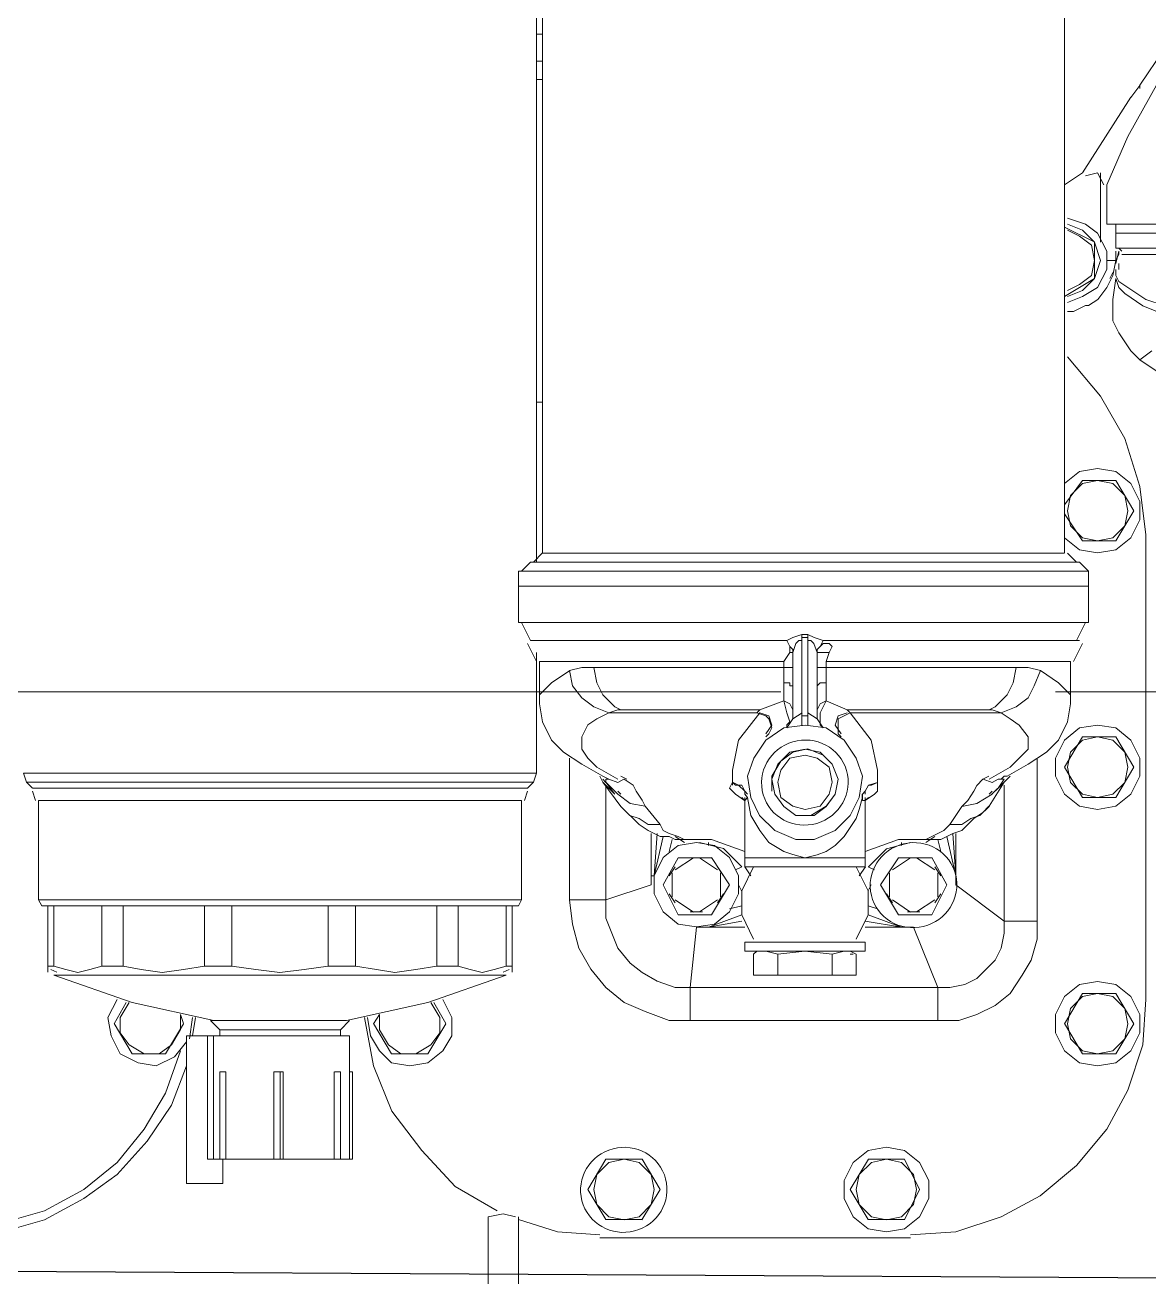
# Model space of a CAD drawing. Header units: inches. Extents: x 11 to 128, y 20 to 108.
# Drawn here: x 30.9983 to 31.2644, y 82.4087 to 82.7051 of the extents above; entities that cross this region are included whole.
import ezdxf

# ---------------------------------------------------------------- set-up
doc = ezdxf.new("R2010")
doc.units = ezdxf.units.IN
doc.header["$MEASUREMENT"] = 0
doc.layers.add('1', color=255, linetype='Continuous')
doc.layers.add('Dim', color=6, linetype='Continuous', lineweight=13)

# ---------------------------------------------------------------- blocks, each defined once
blk = doc.blocks.new('5')
at = {"layer": '1', "lineweight": 9}
for p, q in [((226.14041, -21.99936), (226.14041, -21.86601)), ((226.14168, -21.99744), (226.14168, -21.88249)), ((226.25155, -21.88249), (226.25155, -21.99744)), ((226.14041, -21.88822), (226.14168, -21.88822)), ((226.26743, -21.899), (226.2725, -21.89139)), ((226.14168, -21.89394), (226.14041, -21.89394)), ((226.14168, -21.89775), (226.14041, -21.89775)), ((226.27124, -21.89837), (226.2649, -21.9098)), ((226.26743, -21.89901), (226.26551, -21.90154)), ((226.26743, -21.89964), (226.26743, -21.89901)), ((226.2655, -21.90153), (226.25535, -21.91743)), ((226.2649, -21.9098), (226.26044, -21.91998)), ((226.25535, -21.91743), (226.25155, -21.91998)), ((226.25853, -21.91743), (226.25599, -21.91806)), ((226.2598, -21.91998), (226.25853, -21.91743)), ((226.25916, -21.93203), (226.25916, -21.91743)), ((226.26044, -21.91998), (226.26044, -21.92822)), ((226.256, -21.92823), (226.25217, -21.92696)), ((226.25155, -21.92885), (226.25791, -21.93204)), ((226.25534, -21.92948), (226.25217, -21.92822)), ((226.25472, -21.93077), (226.25217, -21.92948)), ((226.2579, -21.93203), (226.25534, -21.92948)), ((226.25853, -21.93013), (226.256, -21.92823)), ((226.30045, -21.92822), (226.26045, -21.92822)), ((226.26235, -21.92822), (226.26235, -21.93014)), ((226.26235, -21.92822), (226.26235, -21.93012)), ((226.25726, -21.93266), (226.25472, -21.93077)), ((226.2579, -21.93203), (226.2579, -21.93964)), ((226.25916, -21.93585), (226.2579, -21.93203)), ((226.26045, -21.93392), (226.25853, -21.93013)), ((226.26235, -21.93013), (226.29854, -21.93013)), ((226.26235, -21.93014), (226.26235, -21.9333)), ((226.2579, -21.93585), (226.25726, -21.93266)), ((226.26045, -21.93774), (226.26045, -21.93392)), ((226.26235, -21.9333), (226.29854, -21.9333)), ((226.26235, -21.93393), (226.26235, -21.93585)), ((226.26298, -21.93393), (226.26235, -21.93648)), ((226.26235, -21.93585), (226.26297, -21.93458)), ((226.26297, -21.93458), (226.26297, -21.93393)), ((226.26298, -21.9333), (226.2636, -21.93393)), ((226.2636, -21.93458), (226.29726, -21.93458)), ((226.25726, -21.93903), (226.2579, -21.93585)), ((226.2579, -21.93964), (226.25916, -21.93585)), ((226.26044, -21.93585), (226.26236, -21.93585)), ((226.26171, -21.93902), (226.26236, -21.93586)), ((226.26235, -21.93648), (226.26235, -21.93585)), ((226.26298, -21.93648), (226.26298, -21.93774)), ((226.2579, -21.93965), (226.25155, -21.94347)), ((226.25472, -21.94091), (226.25726, -21.93903)), ((226.25534, -21.94219), (226.2579, -21.93964)), ((226.25853, -21.94157), (226.26045, -21.93774)), ((226.26044, -21.94157), (226.26171, -21.93902)), ((226.26107, -21.93965), (226.26172, -21.93839)), ((226.2617, -21.94411), (226.26235, -21.93966)), ((226.26171, -21.93902), (226.26171, -21.93902)), ((226.26235, -21.93901), (226.26235, -21.93775)), ((226.26297, -21.94028), (226.26235, -21.93901)), ((226.26235, -21.93966), (226.26297, -21.94156)), ((226.25217, -21.94219), (226.25472, -21.94091)), ((226.25217, -21.94346), (226.25534, -21.94219)), ((226.25534, -21.94345), (226.25853, -21.94157)), ((226.25854, -21.9441), (226.26044, -21.94157)), ((226.26044, -21.94156), (226.26044, -21.94156)), ((226.26489, -21.94156), (226.26297, -21.94028)), ((226.26297, -21.94156), (226.26425, -21.94282)), ((226.26425, -21.94282), (226.26806, -21.94539)), ((226.26869, -21.94409), (226.26489, -21.94156)), ((226.25217, -21.94473), (226.25534, -21.94345)), ((226.25344, -21.94664), (226.256, -21.94538)), ((226.25663, -21.94538), (226.256, -21.94538)), ((226.256, -21.94538), (226.25663, -21.94538)), ((226.25663, -21.94538), (226.25854, -21.9441)), ((226.25853, -21.9441), (226.25853, -21.9441)), ((226.2617, -21.94664), (226.2617, -21.94411)), ((226.26806, -21.94539), (226.2725, -21.94727)), ((226.2725, -21.94538), (226.26869, -21.94409)), ((226.25217, -21.94664), (226.25344, -21.94664)), ((226.25345, -21.94664), (226.25345, -21.94664)), ((226.2617, -21.94855), (226.2617, -21.94664)), ((226.26297, -21.95111), (226.2617, -21.94855)), ((226.26425, -21.95298), (226.26297, -21.95111)), ((226.2655, -21.9549), (226.26425, -21.95298)), ((226.26743, -21.9568), (226.2655, -21.9549)), ((226.26996, -21.9549), (226.26743, -21.9568)), ((226.25916, -21.96442), (226.25217, -21.95618)), ((226.26743, -21.9568), (226.27313, -21.96061)), ((226.14041, -21.96569), (226.14168, -21.96569)), ((226.26424, -21.97332), (226.25916, -21.96442)), ((226.26743, -21.98348), (226.26424, -21.97332)), ((226.25853, -21.97967), (226.25472, -21.98028)), ((226.26235, -21.98028), (226.25853, -21.97967)), ((226.25472, -21.98028), (226.25155, -21.98285)), ((226.25155, -21.98729), (226.25535, -21.98221)), ((226.25535, -21.9822), (226.26235, -21.9822)), ((226.25853, -21.9822), (226.25535, -21.98284)), ((226.2617, -21.98284), (226.25853, -21.9822)), ((226.2655, -21.98285), (226.26235, -21.98028)), ((226.26235, -21.9822), (226.26616, -21.98855)), ((226.25535, -21.98284), (226.2528, -21.98536)), ((226.26425, -21.98536), (226.2617, -21.98284)), ((226.26743, -21.98664), (226.2655, -21.98285)), ((226.26868, -21.99362), (226.26743, -21.98348)), ((226.2528, -21.98536), (226.25218, -21.98855)), ((226.26489, -21.98855), (226.26425, -21.98536)), ((226.26743, -21.99044), (226.26743, -21.98664)), ((226.25535, -21.9949), (226.25155, -21.98919)), ((226.25218, -21.98855), (226.2528, -21.99173)), ((226.26615, -21.98854), (226.26234, -21.99491)), ((226.26425, -21.99173), (226.26489, -21.98855)), ((226.2528, -21.99173), (226.25535, -21.99428)), ((226.2617, -21.99428), (226.26425, -21.99173)), ((226.2655, -21.99428), (226.26743, -21.99044)), ((226.25155, -21.99428), (226.25472, -21.9968)), ((226.25535, -21.99428), (226.25853, -21.99491)), ((226.26235, -21.9949), (226.25535, -21.9949)), ((226.25853, -21.99491), (226.2617, -21.99428)), ((226.26235, -21.9968), (226.2655, -21.99428)), ((226.26868, -22.09142), (226.26868, -21.99361)), ((226.13977, -21.99936), (226.14169, -21.99744)), ((226.25155, -21.99745), (226.14168, -21.99745)), ((226.25217, -21.99745), (226.25409, -21.99936)), ((226.25472, -21.9968), (226.25853, -21.99744)), ((226.25853, -21.99744), (226.26235, -21.9968)), ((226.13723, -22.00124), (226.13913, -21.99936)), ((226.13913, -21.99936), (226.25472, -21.99936)), ((226.25663, -22.00124), (226.25471, -21.99937)), ((226.13659, -22.00124), (226.25662, -22.00124)), ((226.13659, -22.01206), (226.13659, -22.00125)), ((226.25663, -22.00125), (226.25663, -22.01206)), ((226.25663, -22.00441), (226.1366, -22.00441)), ((226.25663, -22.01206), (226.1366, -22.01206)), ((226.13723, -22.01206), (226.13913, -22.01586)), ((226.25409, -22.01586), (226.256, -22.01207)), ((226.14041, -22.02031), (226.13849, -22.01649)), ((226.13913, -22.01586), (226.19312, -22.01586)), ((226.19311, -22.01586), (226.19376, -22.01715)), ((226.19312, -22.01586), (226.19437, -22.01523)), ((226.19437, -22.01523), (226.19629, -22.01459)), ((226.19502, -22.01649), (226.19437, -22.01841)), ((226.19566, -22.01586), (226.19502, -22.01649)), ((226.19629, -22.01586), (226.19566, -22.01586)), ((226.19756, -22.01459), (226.19629, -22.01459)), ((226.19629, -22.01459), (226.19629, -22.01586)), ((226.19629, -22.01523), (226.19756, -22.01523)), ((226.19629, -22.0311), (226.19629, -22.01586)), ((226.19819, -22.01585), (226.19755, -22.01585)), ((226.19756, -22.01586), (226.19756, -22.01459)), ((226.19756, -22.0146), (226.19883, -22.01523)), ((226.19756, -22.01586), (226.19756, -22.0311)), ((226.19882, -22.01649), (226.19819, -22.01585)), ((226.19947, -22.0184), (226.19882, -22.01649)), ((226.19883, -22.01523), (226.20073, -22.01586)), ((226.20072, -22.01585), (226.20011, -22.01714)), ((226.20012, -22.01715), (226.20073, -22.01649)), ((226.20073, -22.01586), (226.25472, -22.01586)), ((226.20073, -22.01649), (226.20202, -22.01649)), ((226.20202, -22.01649), (226.20263, -22.01715)), ((226.25535, -22.01649), (226.25345, -22.0203)), ((226.14041, -22.04381), (226.14041, -22.0184)), ((226.19248, -22.0203), (226.19375, -22.0184)), ((226.19375, -22.01714), (226.19438, -22.01777)), ((226.19375, -22.0184), (226.19438, -22.0184)), ((226.19376, -22.01715), (226.19376, -22.01776)), ((226.19376, -22.01776), (226.19376, -22.01841)), ((226.19438, -22.01777), (226.19438, -22.0184)), ((226.19438, -22.0184), (226.19438, -22.02157)), ((226.20011, -22.01714), (226.19947, -22.01777)), ((226.19947, -22.01777), (226.19947, -22.0184)), ((226.20201, -22.0184), (226.19947, -22.0184)), ((226.19947, -22.02157), (226.19947, -22.01841)), ((226.20202, -22.01841), (226.20137, -22.02031)), ((226.20263, -22.01715), (226.20202, -22.01841)), ((226.14104, -22.0203), (226.14104, -22.02856)), ((226.14104, -22.02031), (226.19248, -22.02031)), ((226.14993, -22.02157), (226.14739, -22.0222)), ((226.15246, -22.02157), (226.14993, -22.02157)), ((226.15311, -22.02474), (226.15246, -22.02157)), ((226.15246, -22.02157), (226.19438, -22.02157)), ((226.19248, -22.02031), (226.19248, -22.02157)), ((226.19248, -22.02157), (226.19248, -22.02474)), ((226.19438, -22.02157), (226.19438, -22.02539)), ((226.24138, -22.02157), (226.19946, -22.02157)), ((226.19947, -22.02157), (226.19947, -22.02538)), ((226.20137, -22.02031), (226.25282, -22.02031)), ((226.20137, -22.02157), (226.20137, -22.02031)), ((226.20137, -22.02474), (226.20137, -22.02158)), ((226.24074, -22.02474), (226.24138, -22.02157)), ((226.24138, -22.02157), (226.24391, -22.02157)), ((226.24391, -22.02157), (226.24647, -22.02221)), ((226.25281, -22.02856), (226.25281, -22.0203)), ((226.14358, -22.02475), (226.1474, -22.0222)), ((226.14739, -22.0222), (226.14802, -22.02538)), ((226.24647, -22.0222), (226.2452, -22.02538)), ((226.24647, -22.02221), (226.25027, -22.02474)), ((226.14104, -22.02728), (226.14168, -22.02664)), ((226.14168, -22.02664), (226.14358, -22.02475)), ((226.14802, -22.02538), (226.14993, -22.02791)), ((226.15438, -22.02729), (226.15311, -22.02474)), ((226.19375, -22.02474), (226.19248, -22.02474)), ((226.19248, -22.02474), (226.19248, -22.02856)), ((226.19375, -22.02538), (226.19375, -22.02474)), ((226.19439, -22.02538), (226.19375, -22.02538)), ((226.19438, -22.03236), (226.19438, -22.02538)), ((226.19946, -22.02538), (226.20012, -22.02474)), ((226.19947, -22.02538), (226.19947, -22.03236)), ((226.20012, -22.02474), (226.20137, -22.02474)), ((226.20137, -22.02475), (226.20137, -22.02857)), ((226.23947, -22.02729), (226.24074, -22.02474)), ((226.2452, -22.02538), (226.24391, -22.02791)), ((226.25027, -22.02474), (226.25216, -22.02665)), ((226.25216, -22.02665), (226.25281, -22.02729)), ((226.14104, -22.02856), (226.14104, -22.02728)), ((226.14104, -22.02856), (226.14104, -22.02919)), ((226.14104, -22.02856), (226.14104, -22.02856)), ((226.14104, -22.02919), (226.14168, -22.03299)), ((226.14993, -22.02791), (226.15246, -22.02981)), ((226.15246, -22.02981), (226.15565, -22.0311)), ((226.15565, -22.02857), (226.15438, -22.02729)), ((226.15692, -22.02982), (226.15565, -22.02857)), ((226.15819, -22.03047), (226.15692, -22.02982)), ((226.19248, -22.02856), (226.18739, -22.03046)), ((226.19375, -22.02919), (226.19248, -22.02856)), ((226.19248, -22.02856), (226.19312, -22.03111)), ((226.19439, -22.03046), (226.19375, -22.02919)), ((226.20012, -22.02919), (226.19946, -22.03046)), ((226.20012, -22.03111), (226.20137, -22.02856)), ((226.20137, -22.02856), (226.20012, -22.02919)), ((226.20137, -22.02857), (226.20581, -22.03047)), ((226.23567, -22.03047), (226.23694, -22.02982)), ((226.23694, -22.02982), (226.23821, -22.02857)), ((226.23821, -22.02857), (226.23947, -22.02729)), ((226.24138, -22.02981), (226.23821, -22.0311)), ((226.24391, -22.02791), (226.24138, -22.02981)), ((226.25217, -22.033), (226.25282, -22.02918)), ((226.25281, -22.02729), (226.25281, -22.02857)), ((226.25281, -22.02856), (226.25281, -22.02856)), ((226.25282, -22.02918), (226.25282, -22.02857)), ((226.15119, -22.03364), (226.15311, -22.03235)), ((226.15311, -22.03235), (226.15565, -22.03111)), ((226.15755, -22.03047), (226.15565, -22.0311)), ((226.15565, -22.0311), (226.18677, -22.0311)), ((226.15946, -22.03047), (226.15755, -22.03047)), ((226.15945, -22.03047), (226.15819, -22.03047)), ((226.15946, -22.03047), (226.18739, -22.03047)), ((226.18739, -22.0311), (226.18295, -22.03682)), ((226.18678, -22.0311), (226.18868, -22.03172)), ((226.18739, -22.03047), (226.18679, -22.0311)), ((226.18931, -22.03172), (226.18739, -22.0311)), ((226.18868, -22.03172), (226.18931, -22.03237)), ((226.18993, -22.03366), (226.18931, -22.03172)), ((226.18931, -22.03237), (226.18993, -22.03427)), ((226.19311, -22.03428), (226.19439, -22.03236)), ((226.19312, -22.03111), (226.19375, -22.03299)), ((226.1963, -22.0311), (226.19438, -22.03236)), ((226.19629, -22.03365), (226.19629, -22.0311)), ((226.19756, -22.03172), (226.19629, -22.03172)), ((226.19756, -22.03365), (226.19756, -22.0311)), ((226.19756, -22.0311), (226.19948, -22.03237)), ((226.19947, -22.03236), (226.20072, -22.03428)), ((226.20012, -22.03299), (226.20012, -22.03111)), ((226.20391, -22.03172), (226.20329, -22.03366)), ((226.20581, -22.0311), (226.20391, -22.03172)), ((226.20519, -22.03172), (226.20391, -22.03237)), ((226.20391, -22.03237), (226.20391, -22.03427)), ((226.20646, -22.0311), (226.20519, -22.03172)), ((226.20581, -22.03047), (226.20646, -22.0311)), ((226.20581, -22.03047), (226.23376, -22.03047)), ((226.21089, -22.03681), (226.20645, -22.0311)), ((226.20646, -22.0311), (226.23822, -22.0311)), ((226.23376, -22.03047), (226.23567, -22.03047)), ((226.23376, -22.03047), (226.23631, -22.03047)), ((226.23631, -22.03047), (226.23822, -22.0311)), ((226.23822, -22.0311), (226.24013, -22.03237)), ((226.24013, -22.03237), (226.24201, -22.03366)), ((226.14168, -22.03299), (226.14358, -22.03683)), ((226.14992, -22.03617), (226.15119, -22.03364)), ((226.19247, -22.03428), (226.18867, -22.03681)), ((226.18868, -22.03553), (226.18993, -22.03366)), ((226.18993, -22.03427), (226.18931, -22.03553)), ((226.19693, -22.03365), (226.19247, -22.03428)), ((226.19375, -22.03299), (226.19312, -22.03364)), ((226.19312, -22.03364), (226.19312, -22.03428)), ((226.20137, -22.03428), (226.19693, -22.03365)), ((226.20012, -22.03364), (226.20012, -22.03299)), ((226.20073, -22.03428), (226.20012, -22.03364)), ((226.20518, -22.03681), (226.20137, -22.03428)), ((226.20329, -22.03366), (226.20456, -22.03553)), ((226.20391, -22.03427), (226.20391, -22.03553)), ((226.24201, -22.03366), (226.24391, -22.03616)), ((226.25026, -22.03681), (226.25217, -22.033)), ((226.25472, -22.03428), (226.25155, -22.03681)), ((226.25853, -22.03365), (226.25472, -22.03428)), ((226.26235, -22.03428), (226.25853, -22.03365)), ((226.2655, -22.03681), (226.26235, -22.03428)), ((226.14358, -22.03683), (226.14611, -22.03936)), ((226.14992, -22.03747), (226.14992, -22.03617)), ((226.14992, -22.03872), (226.14992, -22.03747)), ((226.18295, -22.03682), (226.18168, -22.04316)), ((226.18867, -22.03681), (226.18613, -22.04065)), ((226.18931, -22.03553), (226.18868, -22.03616)), ((226.20391, -22.03553), (226.20456, -22.03616)), ((226.20771, -22.04065), (226.20518, -22.03681)), ((226.21216, -22.04318), (226.21089, -22.03681)), ((226.24391, -22.03616), (226.24391, -22.03747)), ((226.24391, -22.03747), (226.24391, -22.03871)), ((226.24773, -22.03934), (226.25026, -22.03681)), ((226.25155, -22.03681), (226.24963, -22.04065)), ((226.25155, -22.04252), (226.25535, -22.03617)), ((226.25535, -22.03682), (226.2528, -22.03935)), ((226.25535, -22.03617), (226.26235, -22.03617)), ((226.25853, -22.03617), (226.25535, -22.03682)), ((226.2617, -22.03682), (226.25853, -22.03617)), ((226.26425, -22.03935), (226.2617, -22.03682)), ((226.26235, -22.03617), (226.26616, -22.04251)), ((226.26743, -22.04065), (226.2655, -22.03681)), ((226.14611, -22.03936), (226.14992, -22.04189)), ((226.15119, -22.04064), (226.14992, -22.03872)), ((226.19376, -22.03934), (226.19122, -22.04189)), ((226.19438, -22.03936), (226.19185, -22.04125)), ((226.19693, -22.03871), (226.19376, -22.03934)), ((226.19376, -22.04064), (226.19693, -22.03999)), ((226.19693, -22.03999), (226.19376, -22.04064)), ((226.19756, -22.0387), (226.19438, -22.03936)), ((226.20012, -22.03934), (226.19693, -22.03871)), ((226.19693, -22.03999), (226.19947, -22.04064)), ((226.19947, -22.04064), (226.19693, -22.03999)), ((226.20073, -22.03999), (226.19756, -22.0387)), ((226.20264, -22.04189), (226.20012, -22.03934)), ((226.20263, -22.04189), (226.20073, -22.03999)), ((226.24391, -22.03871), (226.24201, -22.04063)), ((226.24392, -22.04189), (226.24773, -22.03934)), ((226.2528, -22.03935), (226.25218, -22.04251)), ((226.26489, -22.04251), (226.26425, -22.03935)), ((226.14739, -22.04064), (226.14739, -22.07046)), ((226.14992, -22.04189), (226.15438, -22.04441)), ((226.15311, -22.04251), (226.15119, -22.04064)), ((226.15755, -22.04506), (226.15311, -22.04251)), ((226.18613, -22.04065), (226.18486, -22.04442)), ((226.19185, -22.04125), (226.18994, -22.04441)), ((226.19122, -22.04189), (226.18995, -22.04506)), ((226.19184, -22.04317), (226.19376, -22.04064)), ((226.19376, -22.04064), (226.19184, -22.04317)), ((226.19947, -22.04064), (226.20201, -22.04252)), ((226.20201, -22.04252), (226.19947, -22.04064)), ((226.20201, -22.04252), (226.20264, -22.0457)), ((226.20264, -22.0457), (226.20201, -22.04252)), ((226.20392, -22.04507), (226.20263, -22.04189)), ((226.20391, -22.04506), (226.20264, -22.04189)), ((226.209, -22.04442), (226.20771, -22.04065)), ((226.24013, -22.04253), (226.23568, -22.04506)), ((226.23948, -22.04442), (226.24392, -22.04189)), ((226.24201, -22.04063), (226.24013, -22.04253)), ((226.24582, -22.04065), (226.24582, -22.07492)), ((226.24963, -22.04065), (226.24963, -22.04442)), ((226.25535, -22.04888), (226.25155, -22.04252)), ((226.25218, -22.04251), (226.2528, -22.04572)), ((226.26615, -22.04252), (226.26234, -22.04889)), ((226.26425, -22.04572), (226.26489, -22.04251)), ((226.26743, -22.04442), (226.26743, -22.04065)), ((226.03308, -22.0457), (226.03243, -22.04381)), ((226.03243, -22.04381), (226.14041, -22.04381)), ((226.14042, -22.04381), (226.13977, -22.04571)), ((226.15374, -22.04442), (226.15437, -22.04571)), ((226.15437, -22.04442), (226.15437, -22.04442)), ((226.15437, -22.04442), (226.15564, -22.04506)), ((226.15437, -22.04442), (226.15437, -22.04442)), ((226.15501, -22.04572), (226.15437, -22.04506)), ((226.15565, -22.04506), (226.15501, -22.04506)), ((226.15501, -22.04506), (226.15565, -22.04506)), ((226.15501, -22.04506), (226.15501, -22.04572)), ((226.15565, -22.04506), (226.15755, -22.04572)), ((226.15755, -22.04572), (226.15882, -22.04506)), ((226.15819, -22.04442), (226.15946, -22.04506)), ((226.16073, -22.04634), (226.15883, -22.04505)), ((226.18169, -22.04317), (226.18169, -22.04633)), ((226.18486, -22.04442), (226.1855, -22.04889)), ((226.18994, -22.04441), (226.18994, -22.0476)), ((226.18995, -22.04506), (226.19057, -22.04822)), ((226.19122, -22.0457), (226.19184, -22.04317)), ((226.19184, -22.04317), (226.19122, -22.0457)), ((226.20328, -22.04823), (226.20392, -22.04507)), ((226.20329, -22.04822), (226.20391, -22.04506)), ((226.20835, -22.04889), (226.209, -22.04442)), ((226.21216, -22.04634), (226.21216, -22.04318)), ((226.23312, -22.04635), (226.23439, -22.04506)), ((226.23439, -22.04506), (226.23566, -22.04443)), ((226.2344, -22.04506), (226.2363, -22.04572)), ((226.2363, -22.04572), (226.23757, -22.04506)), ((226.23757, -22.04506), (226.23821, -22.04506)), ((226.23884, -22.04506), (226.23757, -22.04698)), ((226.23821, -22.04506), (226.23884, -22.04443)), ((226.23884, -22.04443), (226.23822, -22.04506)), ((226.23822, -22.04506), (226.23884, -22.04506)), ((226.23884, -22.04443), (226.23949, -22.04443)), ((226.23884, -22.04571), (226.24013, -22.04443)), ((226.23948, -22.04506), (226.23884, -22.04571)), ((226.23948, -22.04442), (226.23948, -22.04442)), ((226.24963, -22.04442), (226.25155, -22.04821)), ((226.2655, -22.04821), (226.26743, -22.04442)), ((226.13977, -22.04571), (226.03306, -22.04571)), ((226.03435, -22.04698), (226.03308, -22.04571)), ((226.03497, -22.04951), (226.03435, -22.04759)), ((226.1385, -22.04698), (226.03436, -22.04698)), ((226.1385, -22.04759), (226.13786, -22.04951)), ((226.13977, -22.04571), (226.1385, -22.04698)), ((226.15437, -22.04571), (226.15819, -22.05077)), ((226.15566, -22.04698), (226.15437, -22.04571)), ((226.15501, -22.04571), (226.15693, -22.04822)), ((226.15755, -22.04822), (226.15501, -22.04571)), ((226.15501, -22.04634), (226.15501, -22.07048)), ((226.15693, -22.04822), (226.15566, -22.04698)), ((226.15754, -22.04821), (226.1601, -22.05017)), ((226.15755, -22.04759), (226.15819, -22.04823)), ((226.16136, -22.0476), (226.16073, -22.04634)), ((226.16263, -22.0495), (226.16136, -22.0476)), ((226.18169, -22.04571), (226.18104, -22.04698)), ((226.18105, -22.04698), (226.18169, -22.04759)), ((226.18294, -22.04634), (226.18169, -22.04571)), ((226.18169, -22.04571), (226.18233, -22.04634)), ((226.18169, -22.04759), (226.18232, -22.04822)), ((226.18232, -22.04822), (226.18422, -22.04951)), ((226.18233, -22.04634), (226.1836, -22.04634)), ((226.18423, -22.04759), (226.18294, -22.04634)), ((226.1836, -22.04634), (226.18423, -22.04759)), ((226.18423, -22.04822), (226.18423, -22.04759)), ((226.18423, -22.04759), (226.18486, -22.04822)), ((226.18485, -22.04888), (226.18423, -22.04822)), ((226.19057, -22.04822), (226.19247, -22.05077)), ((226.19184, -22.04888), (226.19122, -22.0457)), ((226.19122, -22.0457), (226.19184, -22.04888)), ((226.20201, -22.04823), (226.20012, -22.05076)), ((226.20012, -22.05076), (226.20201, -22.04823)), ((226.20137, -22.05077), (226.20329, -22.04822)), ((226.20138, -22.05076), (226.20328, -22.04823)), ((226.20264, -22.0457), (226.20201, -22.04823)), ((226.20201, -22.04823), (226.20264, -22.0457)), ((226.20899, -22.04888), (226.20899, -22.04823)), ((226.209, -22.04823), (226.20962, -22.04759)), ((226.209, -22.04888), (226.209, -22.04823)), ((226.20962, -22.04759), (226.21027, -22.04633)), ((226.21027, -22.04633), (226.20962, -22.04759)), ((226.20962, -22.04759), (226.20962, -22.04823)), ((226.20962, -22.04951), (226.21154, -22.04822)), ((226.21217, -22.04572), (226.21027, -22.04633)), ((226.21027, -22.04633), (226.2109, -22.04633)), ((226.2109, -22.04633), (226.21217, -22.04572)), ((226.21154, -22.04822), (226.21217, -22.04759)), ((226.21216, -22.04698), (226.21216, -22.04571)), ((226.21217, -22.04759), (226.21217, -22.04698)), ((226.23122, -22.04951), (226.23248, -22.04759)), ((226.23248, -22.04759), (226.23312, -22.04635)), ((226.2363, -22.04822), (226.23313, -22.05016)), ((226.23567, -22.05076), (226.23884, -22.0457)), ((226.23567, -22.04822), (226.2363, -22.04759)), ((226.23884, -22.04571), (226.23629, -22.04822)), ((226.23629, -22.04822), (226.23757, -22.04698)), ((226.23757, -22.04698), (226.23629, -22.04822)), ((226.23757, -22.04698), (226.23884, -22.04571)), ((226.23884, -22.07492), (226.23884, -22.04634)), ((226.25155, -22.04821), (226.25472, -22.05076)), ((226.2528, -22.04572), (226.25535, -22.04823)), ((226.25535, -22.04823), (226.25853, -22.04888)), ((226.25853, -22.04888), (226.2617, -22.04823)), ((226.2617, -22.04823), (226.26425, -22.04572)), ((226.26235, -22.05076), (226.2655, -22.04821)), ((226.03562, -22.04951), (226.03562, -22.07047)), ((226.03562, -22.04951), (226.13724, -22.04951)), ((226.13723, -22.04951), (226.13723, -22.07046)), ((226.15819, -22.05077), (226.15946, -22.05206)), ((226.16009, -22.05271), (226.15819, -22.05077)), ((226.1601, -22.05017), (226.16327, -22.05076)), ((226.16327, -22.05076), (226.16263, -22.0495)), ((226.16327, -22.05076), (226.16644, -22.05458)), ((226.1836, -22.04888), (226.18422, -22.04951)), ((226.18423, -22.04888), (226.18423, -22.04888)), ((226.18423, -22.04888), (226.18423, -22.04951)), ((226.18486, -22.04888), (226.18423, -22.04951)), ((226.18423, -22.06159), (226.18423, -22.04951)), ((226.18423, -22.04951), (226.18423, -22.06349)), ((226.18423, -22.04951), (226.18423, -22.04951)), ((226.1855, -22.0527), (226.18486, -22.04888)), ((226.1855, -22.04889), (226.18738, -22.0527)), ((226.19439, -22.05076), (226.19184, -22.04888)), ((226.19184, -22.04888), (226.19439, -22.05076)), ((226.19247, -22.05077), (226.19501, -22.05271)), ((226.19693, -22.05141), (226.19439, -22.05076)), ((226.19439, -22.05076), (226.19693, -22.05141)), ((226.20012, -22.05076), (226.19693, -22.05141)), ((226.19693, -22.05141), (226.20012, -22.05076)), ((226.19819, -22.0527), (226.20138, -22.05076)), ((226.19883, -22.05271), (226.20137, -22.05077)), ((226.20645, -22.0527), (226.20835, -22.04889)), ((226.20835, -22.05142), (226.209, -22.04887)), ((226.209, -22.04888), (226.209, -22.04951)), ((226.209, -22.04951), (226.20962, -22.04951)), ((226.20962, -22.04888), (226.20962, -22.04888)), ((226.21027, -22.04888), (226.20962, -22.04951)), ((226.20962, -22.04951), (226.20962, -22.04888)), ((226.20962, -22.06349), (226.20962, -22.04951)), ((226.2274, -22.05458), (226.22994, -22.05077)), ((226.23313, -22.05016), (226.22994, -22.05077)), ((226.22995, -22.05077), (226.23122, -22.04951)), ((226.23568, -22.05077), (226.23376, -22.05271)), ((226.23439, -22.05204), (226.23566, -22.05076)), ((226.25472, -22.05076), (226.25853, -22.05142)), ((226.26235, -22.04888), (226.25535, -22.04888)), ((226.25853, -22.05142), (226.26235, -22.05076)), ((226.15946, -22.05206), (226.16073, -22.05334)), ((226.16201, -22.05334), (226.16009, -22.05271)), ((226.16073, -22.05334), (226.162, -22.05459)), ((226.1639, -22.05458), (226.16201, -22.05334)), ((226.1874, -22.05588), (226.1855, -22.0527)), ((226.18738, -22.0527), (226.19057, -22.05587)), ((226.19501, -22.05271), (226.19883, -22.05271)), ((226.19502, -22.0527), (226.19819, -22.0527)), ((226.20329, -22.05587), (226.20645, -22.0527)), ((226.20645, -22.05524), (226.20771, -22.05334)), ((226.20771, -22.05334), (226.20835, -22.05142)), ((226.23186, -22.05334), (226.22994, -22.05458)), ((226.23122, -22.05459), (226.23249, -22.05335)), ((226.23376, -22.05271), (226.23186, -22.05334)), ((226.23249, -22.05335), (226.23439, -22.05204)), ((226.162, -22.05459), (226.16392, -22.05587)), ((226.16645, -22.05458), (226.1639, -22.05458)), ((226.16392, -22.05587), (226.16517, -22.0565)), ((226.16707, -22.05587), (226.16645, -22.05458)), ((226.16834, -22.0565), (226.16707, -22.05587)), ((226.1893, -22.05841), (226.1874, -22.05588)), ((226.19057, -22.05587), (226.19501, -22.05776)), ((226.19883, -22.05776), (226.20329, -22.05587)), ((226.20518, -22.05713), (226.20645, -22.05524)), ((226.22613, -22.05588), (226.22486, -22.05651)), ((226.2274, -22.05459), (226.22613, -22.05588)), ((226.22994, -22.05458), (226.2274, -22.05458)), ((226.22803, -22.05651), (226.22995, -22.05588)), ((226.22995, -22.05588), (226.23122, -22.05459)), ((226.16455, -22.06539), (226.16455, -22.05652)), ((226.16455, -22.05652), (226.16455, -22.06729)), ((226.16517, -22.0565), (226.16644, -22.05714)), ((226.1658, -22.05651), (226.16517, -22.06538)), ((226.16517, -22.06539), (226.16709, -22.05713)), ((226.16644, -22.05714), (226.16834, -22.05714)), ((226.17026, -22.05713), (226.16834, -22.0565)), ((226.16834, -22.05714), (226.16961, -22.05775)), ((226.16835, -22.06031), (226.16899, -22.05776)), ((226.16961, -22.05713), (226.17153, -22.05841)), ((226.16961, -22.05775), (226.17088, -22.05775)), ((226.17406, -22.05841), (226.17024, -22.05904)), ((226.17151, -22.05775), (226.17026, -22.05713)), ((226.17088, -22.05775), (226.17153, -22.05775)), ((226.17469, -22.05775), (226.17152, -22.05775)), ((226.17152, -22.05775), (226.17469, -22.05775)), ((226.17152, -22.05775), (226.17152, -22.05775)), ((226.17789, -22.05904), (226.17406, -22.05841)), ((226.1766, -22.05775), (226.17469, -22.05775)), ((226.1747, -22.05775), (226.1747, -22.05775)), ((226.1747, -22.05841), (226.17978, -22.05967)), ((226.17724, -22.05776), (226.1766, -22.05776)), ((226.1766, -22.05841), (226.1766, -22.05904)), ((226.18423, -22.06031), (226.17724, -22.05776)), ((226.19248, -22.06031), (226.1893, -22.05841)), ((226.19501, -22.05776), (226.19883, -22.05776)), ((226.20329, -22.05903), (226.20518, -22.05713)), ((226.21662, -22.05775), (226.20962, -22.06031)), ((226.21915, -22.05841), (226.21407, -22.05968)), ((226.21725, -22.05775), (226.21662, -22.05775)), ((226.21915, -22.05775), (226.21724, -22.05775)), ((226.21725, -22.05841), (226.21725, -22.05904)), ((226.22234, -22.05775), (226.21915, -22.05775)), ((226.21915, -22.05775), (226.22234, -22.05775)), ((226.21915, -22.05775), (226.21915, -22.05775)), ((226.22361, -22.05712), (226.22234, -22.05775)), ((226.22234, -22.05841), (226.22423, -22.05713)), ((226.22234, -22.05775), (226.22296, -22.05775)), ((226.22234, -22.05775), (226.22234, -22.05775)), ((226.22297, -22.05775), (226.22424, -22.05775)), ((226.22486, -22.05651), (226.22361, -22.05712)), ((226.22424, -22.05775), (226.22549, -22.05775)), ((226.22486, -22.05775), (226.22549, -22.06031)), ((226.22549, -22.05775), (226.2268, -22.05712)), ((226.22679, -22.05713), (226.22867, -22.06539)), ((226.2268, -22.05712), (226.22803, -22.05651)), ((226.22867, -22.06539), (226.22804, -22.05652)), ((226.22867, -22.06604), (226.22867, -22.05651)), ((226.22867, -22.05651), (226.22867, -22.06538)), ((226.17024, -22.05904), (226.16707, -22.06157)), ((226.18104, -22.06157), (226.17789, -22.05904)), ((226.17978, -22.05967), (226.1836, -22.06349)), ((226.19438, -22.06094), (226.19248, -22.06031)), ((226.19692, -22.06159), (226.19438, -22.06094)), ((226.19693, -22.06094), (226.19693, -22.06094)), ((226.19693, -22.06158), (226.19947, -22.06095)), ((226.19947, -22.06095), (226.20137, -22.0603)), ((226.20137, -22.0603), (226.20329, -22.05903)), ((226.21407, -22.05968), (226.21027, -22.06349)), ((226.16707, -22.06157), (226.16518, -22.06539)), ((226.17025, -22.06158), (226.16708, -22.0673)), ((226.16961, -22.06349), (226.16834, -22.06538)), ((226.17343, -22.06158), (226.16961, -22.06411)), ((226.17724, -22.06158), (226.17026, -22.06158)), ((226.17534, -22.06158), (226.17279, -22.06158)), ((226.17851, -22.06411), (226.1747, -22.06158)), ((226.18105, -22.06728), (226.17723, -22.06157)), ((226.17978, -22.06539), (226.17851, -22.06349)), ((226.18294, -22.06539), (226.18104, -22.06157)), ((226.1836, -22.06349), (226.18232, -22.06412)), ((226.18612, -22.06349), (226.1836, -22.06857)), ((226.20962, -22.06158), (226.18423, -22.06158)), ((226.18423, -22.06158), (226.20962, -22.06158)), ((226.18423, -22.06349), (226.20962, -22.06349)), ((226.18423, -22.06349), (226.1855, -22.06538)), ((226.21026, -22.06856), (226.20772, -22.06348)), ((226.20836, -22.06539), (226.20963, -22.06349)), ((226.21026, -22.06349), (226.21154, -22.06412)), ((226.21662, -22.06158), (226.2128, -22.0673)), ((226.21535, -22.06349), (226.21407, -22.06538)), ((226.21915, -22.06158), (226.21534, -22.06411)), ((226.22361, -22.06158), (226.21662, -22.06158)), ((226.22106, -22.06158), (226.21852, -22.06158)), ((226.22424, -22.06411), (226.22042, -22.06158)), ((226.22679, -22.06728), (226.2236, -22.06157)), ((226.22549, -22.06539), (226.22424, -22.06349)), ((226.16517, -22.06539), (226.16454, -22.06539)), ((226.16455, -22.06729), (226.16455, -22.06602)), ((226.16517, -22.06602), (226.16517, -22.06539)), ((226.16517, -22.06603), (226.16517, -22.06603)), ((226.16518, -22.06539), (226.16518, -22.06921)), ((226.16898, -22.06476), (226.16898, -22.06982)), ((226.17915, -22.06983), (226.17915, -22.06477)), ((226.18294, -22.06921), (226.18294, -22.06539)), ((226.21471, -22.06476), (226.21471, -22.06982)), ((226.22486, -22.06983), (226.22486, -22.06477)), ((226.22867, -22.06539), (226.22867, -22.06539)), ((226.22867, -22.06603), (226.22867, -22.0654)), ((226.22867, -22.06603), (226.22867, -22.06603)), ((226.22867, -22.06728), (226.22867, -22.06604)), ((226.16455, -22.06728), (226.155, -22.07047)), ((226.16518, -22.06921), (226.16707, -22.073)), ((226.16708, -22.06728), (226.17025, -22.07363)), ((226.16835, -22.0692), (226.16962, -22.0711)), ((226.17724, -22.07364), (226.18106, -22.06729)), ((226.17851, -22.07109), (226.17978, -22.0692)), ((226.18104, -22.073), (226.18294, -22.06921)), ((226.18295, -22.06728), (226.18359, -22.06857)), ((226.1836, -22.06857), (226.1836, -22.07363)), ((226.21026, -22.06856), (226.21089, -22.06728)), ((226.21026, -22.07364), (226.21026, -22.06856)), ((226.2128, -22.06728), (226.21662, -22.07363)), ((226.21407, -22.0692), (226.21534, -22.0711)), ((226.22361, -22.07364), (226.22679, -22.06729)), ((226.22424, -22.07109), (226.22549, -22.0692)), ((226.22867, -22.06728), (226.23884, -22.07492)), ((226.03626, -22.07174), (226.03561, -22.07046)), ((226.03562, -22.07047), (226.13724, -22.07047)), ((226.13659, -22.07174), (226.03626, -22.07174)), ((226.03753, -22.0857), (226.03753, -22.07174)), ((226.0388, -22.07174), (226.0388, -22.08443)), ((226.04895, -22.07173), (226.04895, -22.08442)), ((226.0534, -22.07174), (226.0534, -22.08443)), ((226.07054, -22.07173), (226.07054, -22.08442)), ((226.07626, -22.07174), (226.07626, -22.08443)), ((226.09658, -22.07173), (226.09658, -22.08442)), ((226.10231, -22.07174), (226.10231, -22.08443)), ((226.11945, -22.07173), (226.11945, -22.08442)), ((226.1239, -22.07174), (226.1239, -22.08443)), ((226.13405, -22.07173), (226.13405, -22.08442)), ((226.13532, -22.0857), (226.13532, -22.07174)), ((226.13724, -22.07046), (226.13659, -22.07174)), ((226.14802, -22.07555), (226.14739, -22.07047)), ((226.14739, -22.07047), (226.15502, -22.07047)), ((226.15501, -22.07047), (226.15501, -22.07428)), ((226.16961, -22.07047), (226.17343, -22.07302)), ((226.1747, -22.07301), (226.17851, -22.07046)), ((226.1836, -22.07174), (226.18105, -22.07237)), ((226.21216, -22.07237), (226.21026, -22.07174)), ((226.21535, -22.07047), (226.21916, -22.07302)), ((226.22043, -22.07301), (226.22424, -22.07046)), ((226.15501, -22.07428), (226.15628, -22.07746)), ((226.16707, -22.073), (226.17024, -22.07555)), ((226.17025, -22.07364), (226.17724, -22.07364)), ((226.17279, -22.07301), (226.17533, -22.07301)), ((226.17406, -22.07364), (226.17406, -22.07364)), ((226.1747, -22.07364), (226.1747, -22.07364)), ((226.1836, -22.07364), (226.17661, -22.07617)), ((226.17789, -22.07555), (226.18104, -22.073)), ((226.1836, -22.07363), (226.18612, -22.07873)), ((226.20772, -22.07872), (226.21026, -22.07364)), ((226.21725, -22.07617), (226.21026, -22.07364)), ((226.21662, -22.07364), (226.2236, -22.07364)), ((226.21852, -22.07301), (226.22107, -22.07301)), ((226.21979, -22.07364), (226.21979, -22.07364)), ((226.22106, -22.07364), (226.22106, -22.07364)), ((226.14929, -22.08063), (226.14802, -22.07555)), ((226.17024, -22.07555), (226.17406, -22.07616)), ((226.17406, -22.07617), (226.17279, -22.08888)), ((226.17661, -22.07617), (226.17405, -22.07617)), ((226.17406, -22.07616), (226.17789, -22.07555)), ((226.1766, -22.07617), (226.17596, -22.07617)), ((226.18423, -22.07617), (226.17597, -22.07617)), ((226.17597, -22.07617), (226.18423, -22.07617)), ((226.17597, -22.07617), (226.17597, -22.07617)), ((226.1766, -22.07617), (226.1766, -22.07617)), ((226.1766, -22.07617), (226.1766, -22.07617)), ((226.1836, -22.07492), (226.17661, -22.07617)), ((226.20962, -22.07492), (226.21725, -22.07617)), ((226.21789, -22.07617), (226.20962, -22.07617)), ((226.20962, -22.07617), (226.2198, -22.07617)), ((226.21979, -22.07617), (226.21725, -22.07617)), ((226.21725, -22.07617), (226.21725, -22.07617)), ((226.21725, -22.07617), (226.21725, -22.07617)), ((226.21725, -22.07617), (226.21789, -22.07617)), ((226.21979, -22.07617), (226.22486, -22.08888)), ((226.23883, -22.07744), (226.23883, -22.07491)), ((226.24582, -22.07492), (226.23884, -22.07492)), ((226.24582, -22.07493), (226.24582, -22.07872)), ((226.15628, -22.07746), (226.15755, -22.08063)), ((226.18423, -22.07934), (226.18423, -22.08126)), ((226.18423, -22.07935), (226.20962, -22.07935)), ((226.20962, -22.08126), (226.20962, -22.07934)), ((226.23822, -22.08063), (226.23883, -22.07744)), ((226.24582, -22.07872), (226.24456, -22.08317)), ((226.15183, -22.08507), (226.14929, -22.08063)), ((226.15755, -22.08063), (226.1601, -22.08379)), ((226.18423, -22.08126), (226.20962, -22.08126)), ((226.18612, -22.0819), (226.18678, -22.08126)), ((226.18678, -22.08126), (226.18612, -22.0819)), ((226.18612, -22.08189), (226.18612, -22.08634)), ((226.18678, -22.08126), (226.18678, -22.08126)), ((226.18867, -22.08126), (226.19122, -22.08189)), ((226.19121, -22.08189), (226.19692, -22.08126)), ((226.19122, -22.08189), (226.19122, -22.08634)), ((226.19692, -22.08126), (226.20263, -22.08189)), ((226.20519, -22.08126), (226.20263, -22.0819)), ((226.20263, -22.08189), (226.20263, -22.08634)), ((226.20646, -22.08126), (226.20771, -22.0819)), ((226.20709, -22.08126), (226.20646, -22.08126)), ((226.20646, -22.08126), (226.20772, -22.08189)), ((226.20709, -22.08189), (226.20646, -22.08189)), ((226.20772, -22.08189), (226.20772, -22.08634)), ((226.23693, -22.08316), (226.23822, -22.08063)), ((226.03753, -22.08442), (226.0388, -22.08442)), ((226.03816, -22.08508), (226.03943, -22.08569)), ((226.0388, -22.08442), (226.04134, -22.08508)), ((226.04134, -22.08508), (226.04386, -22.08571)), ((226.04386, -22.08571), (226.04641, -22.08508)), ((226.04641, -22.08508), (226.04895, -22.08442)), ((226.04895, -22.08442), (226.05339, -22.08442)), ((226.0534, -22.08442), (226.05721, -22.08508)), ((226.05721, -22.08508), (226.06163, -22.08571)), ((226.06163, -22.08571), (226.06609, -22.08508)), ((226.06609, -22.08508), (226.07053, -22.08442)), ((226.07054, -22.08442), (226.07627, -22.08442)), ((226.07626, -22.08442), (226.08134, -22.08508)), ((226.08134, -22.08508), (226.08641, -22.08571)), ((226.08641, -22.08571), (226.0915, -22.08508)), ((226.0915, -22.08508), (226.09658, -22.08442)), ((226.09658, -22.08442), (226.10231, -22.08442)), ((226.10231, -22.08442), (226.10675, -22.08508)), ((226.10675, -22.08508), (226.11056, -22.08571)), ((226.11056, -22.08571), (226.115, -22.08508)), ((226.115, -22.08508), (226.11944, -22.08442)), ((226.11945, -22.08442), (226.12391, -22.08442)), ((226.1239, -22.08442), (226.12642, -22.08508)), ((226.12642, -22.08508), (226.12897, -22.08571)), ((226.12897, -22.08571), (226.13151, -22.08508)), ((226.13151, -22.08508), (226.13405, -22.08442)), ((226.13342, -22.0857), (226.13469, -22.08509)), ((226.13405, -22.08442), (226.13532, -22.08442)), ((226.15502, -22.08887), (226.15183, -22.08507)), ((226.1601, -22.08379), (226.16262, -22.08571)), ((226.23312, -22.08699), (226.23504, -22.08507)), ((226.23504, -22.08507), (226.23693, -22.08316)), ((226.24456, -22.08317), (226.24266, -22.08633)), ((226.0553, -22.09205), (226.0388, -22.08634)), ((226.0388, -22.08634), (226.13404, -22.08634)), ((226.13405, -22.08633), (226.11754, -22.09206)), ((226.16262, -22.08571), (226.16579, -22.0876)), ((226.16579, -22.0876), (226.1696, -22.08887)), ((226.18612, -22.08634), (226.18739, -22.08634)), ((226.18612, -22.08634), (226.18739, -22.08634)), ((226.20646, -22.08634), (226.18739, -22.08634)), ((226.18739, -22.08634), (226.18868, -22.08634)), ((226.19122, -22.08634), (226.18867, -22.08634)), ((226.19692, -22.08634), (226.19121, -22.08634)), ((226.20263, -22.08634), (226.19692, -22.08634)), ((226.20263, -22.08634), (226.20519, -22.08634)), ((226.20519, -22.08634), (226.20772, -22.08634)), ((226.20772, -22.08634), (226.20646, -22.08634)), ((226.23058, -22.08826), (226.23312, -22.08699)), ((226.24266, -22.08633), (226.24012, -22.09015)), ((226.25853, -22.08761), (226.25472, -22.08825)), ((226.26235, -22.08825), (226.25853, -22.08761)), ((226.15883, -22.09205), (226.15502, -22.08887)), ((226.1696, -22.08887), (226.17279, -22.08887)), ((226.17279, -22.08886), (226.17279, -22.09586)), ((226.17279, -22.08887), (226.22486, -22.08887)), ((226.22486, -22.09586), (226.22486, -22.08886)), ((226.22486, -22.08887), (226.22741, -22.08887)), ((226.22741, -22.08887), (226.23058, -22.08826)), ((226.24012, -22.09015), (226.23693, -22.0927)), ((226.25472, -22.08825), (226.25155, -22.09078)), ((226.25155, -22.09652), (226.25535, -22.09015)), ((226.25535, -22.09016), (226.26235, -22.09016)), ((226.25853, -22.09016), (226.25535, -22.09079)), ((226.2617, -22.09079), (226.25853, -22.09016)), ((226.2655, -22.09078), (226.26235, -22.08825)), ((226.26235, -22.09016), (226.26616, -22.09652)), ((226.05213, -22.09142), (226.05021, -22.09524)), ((226.05149, -22.09652), (226.05403, -22.09207)), ((226.05467, -22.09206), (226.05275, -22.09522)), ((226.07246, -22.09587), (226.0553, -22.09205)), ((226.11754, -22.09206), (226.1004, -22.09586)), ((226.12008, -22.09522), (226.11818, -22.09206)), ((226.11882, -22.09206), (226.12136, -22.09651)), ((226.12262, -22.09523), (226.12072, -22.09142)), ((226.16328, -22.09395), (226.15883, -22.09205)), ((226.23693, -22.0927), (226.23312, -22.09462)), ((226.25155, -22.09078), (226.24963, -22.09461)), ((226.25535, -22.09079), (226.2528, -22.09332)), ((226.26425, -22.09332), (226.2617, -22.09079)), ((226.26743, -22.09461), (226.2655, -22.09078)), ((226.26806, -22.10095), (226.26868, -22.09142)), ((226.05021, -22.09524), (226.05086, -22.09905)), ((226.05275, -22.09522), (226.05275, -22.09841)), ((226.06546, -22.09777), (226.06546, -22.09461)), ((226.06547, -22.09461), (226.0661, -22.09651)), ((226.06737, -22.09969), (226.068, -22.09524)), ((226.068, -22.09905), (226.06865, -22.09523)), ((226.1042, -22.09523), (226.10611, -22.10539)), ((226.10483, -22.09523), (226.10548, -22.09905)), ((226.1061, -22.09652), (226.10737, -22.09462)), ((226.10738, -22.09461), (226.10738, -22.09778)), ((226.12008, -22.09841), (226.12008, -22.09522)), ((226.12262, -22.09905), (226.12262, -22.09523)), ((226.16834, -22.09587), (226.16328, -22.09395)), ((226.23312, -22.09462), (226.22932, -22.09586)), ((226.24963, -22.09461), (226.24963, -22.09841)), ((226.2528, -22.09332), (226.25218, -22.09652)), ((226.26489, -22.09652), (226.26425, -22.09332)), ((226.26743, -22.09841), (226.26743, -22.09461)), ((226.0553, -22.10286), (226.05149, -22.09651)), ((226.06609, -22.09652), (226.0623, -22.10286)), ((226.06357, -22.10096), (226.06546, -22.09777)), ((226.07372, -22.09778), (226.07181, -22.09587)), ((226.1004, -22.09586), (226.07182, -22.09586)), ((226.07372, -22.09905), (226.07372, -22.09778)), ((226.07372, -22.09778), (226.09913, -22.09778)), ((226.10103, -22.09586), (226.09913, -22.09778)), ((226.09913, -22.09778), (226.09913, -22.09905)), ((226.10992, -22.10286), (226.1061, -22.09651)), ((226.10738, -22.09778), (226.10928, -22.10096)), ((226.12135, -22.09652), (226.11754, -22.10286)), ((226.17278, -22.09587), (226.16834, -22.09587)), ((226.17279, -22.09586), (226.22486, -22.09586)), ((226.22932, -22.09586), (226.22486, -22.09586)), ((226.25535, -22.10286), (226.25155, -22.09651)), ((226.25218, -22.09652), (226.2528, -22.09969)), ((226.26615, -22.09652), (226.26234, -22.10286)), ((226.26425, -22.09969), (226.26489, -22.09652)), ((226.05086, -22.09905), (226.05275, -22.10285)), ((226.05275, -22.09841), (226.05467, -22.10096)), ((226.05467, -22.10096), (226.05783, -22.10285)), ((226.06102, -22.10285), (226.06357, -22.10096)), ((226.0642, -22.10348), (226.06672, -22.10032)), ((226.06673, -22.09905), (226.06673, -22.13014)), ((226.06673, -22.09905), (226.10102, -22.09905)), ((226.07118, -22.09905), (226.07118, -22.12506)), ((226.07245, -22.12507), (226.07245, -22.09906)), ((226.10103, -22.10667), (226.10103, -22.09906)), ((226.10548, -22.09905), (226.10738, -22.10223)), ((226.10928, -22.10096), (226.11182, -22.10286)), ((226.11501, -22.10286), (226.11818, -22.10096)), ((226.11818, -22.10096), (226.12008, -22.09841)), ((226.12072, -22.10223), (226.12262, -22.09905)), ((226.24963, -22.09841), (226.25155, -22.10222)), ((226.2528, -22.09969), (226.25535, -22.10221)), ((226.2617, -22.10221), (226.26425, -22.09969)), ((226.26489, -22.11048), (226.26806, -22.10095)), ((226.2655, -22.10222), (226.26743, -22.09841)), ((226.05275, -22.10285), (226.05657, -22.10477)), ((226.0623, -22.10286), (226.05531, -22.10286)), ((226.05783, -22.10285), (226.06102, -22.10285)), ((226.06038, -22.1054), (226.0642, -22.10348)), ((226.06229, -22.11111), (226.06548, -22.10221)), ((226.10738, -22.10223), (226.10992, -22.10476)), ((226.11754, -22.10286), (226.10991, -22.10286)), ((226.11182, -22.10286), (226.11501, -22.10286)), ((226.11753, -22.10476), (226.12072, -22.10223)), ((226.25155, -22.10222), (226.25472, -22.10475)), ((226.25535, -22.10221), (226.25853, -22.10287)), ((226.26235, -22.10286), (226.25535, -22.10286)), ((226.25853, -22.10287), (226.2617, -22.10221)), ((226.26235, -22.10475), (226.2655, -22.10222)), ((226.05657, -22.10477), (226.06038, -22.1054)), ((226.06356, -22.11366), (226.06673, -22.1054)), ((226.10611, -22.10539), (226.10993, -22.11492)), ((226.10992, -22.10476), (226.11373, -22.10539)), ((226.11373, -22.10539), (226.11753, -22.10476)), ((226.25472, -22.10475), (226.25853, -22.10539)), ((226.25853, -22.10539), (226.26235, -22.10475)), ((226.07499, -22.10667), (226.07372, -22.10667)), ((226.07372, -22.12507), (226.07372, -22.10667)), ((226.07499, -22.12507), (226.07499, -22.10667)), ((226.08706, -22.10667), (226.08514, -22.10667)), ((226.08515, -22.10667), (226.08515, -22.12507)), ((226.08642, -22.10667), (226.08642, -22.12507)), ((226.08706, -22.12507), (226.08706, -22.10667)), ((226.09785, -22.10667), (226.09785, -22.12507)), ((226.09913, -22.10667), (226.09786, -22.10667)), ((226.09913, -22.12507), (226.09913, -22.10667)), ((226.10167, -22.10667), (226.10102, -22.10667)), ((226.10103, -22.12507), (226.10103, -22.10667)), ((226.10167, -22.12507), (226.10167, -22.10667)), ((226.05783, -22.11872), (226.06229, -22.11111)), ((226.26045, -22.11872), (226.26489, -22.11048)), ((226.05848, -22.12127), (226.06356, -22.11366)), ((226.10993, -22.11492), (226.11626, -22.12318)), ((226.05212, -22.12571), (226.05783, -22.11872)), ((226.25409, -22.12635), (226.26045, -22.11872)), ((226.05212, -22.12825), (226.05848, -22.12127)), ((226.11626, -22.12318), (226.12327, -22.13079)), ((226.21025, -22.12319), (226.20709, -22.12572)), ((226.21407, -22.12254), (226.21025, -22.12319)), ((226.2179, -22.12319), (226.21407, -22.12254)), ((226.22105, -22.12572), (226.2179, -22.12319)), ((226.04514, -22.13143), (226.05212, -22.12571)), ((226.07118, -22.12507), (226.10166, -22.12507)), ((226.07436, -22.13014), (226.07436, -22.12506)), ((226.1512, -22.13143), (226.15501, -22.12507)), ((226.15566, -22.12572), (226.1531, -22.12825)), ((226.15501, -22.12507), (226.16262, -22.12507)), ((226.15883, -22.12507), (226.15566, -22.12572)), ((226.162, -22.12572), (226.15883, -22.12507)), ((226.16456, -22.12825), (226.162, -22.12572)), ((226.16262, -22.12507), (226.16646, -22.13144)), ((226.20709, -22.12572), (226.20519, -22.12954)), ((226.20646, -22.13143), (226.21027, -22.12507)), ((226.2109, -22.12572), (226.20836, -22.12825)), ((226.21026, -22.12507), (226.21789, -22.12507)), ((226.21407, -22.12507), (226.2109, -22.12572)), ((226.21724, -22.12572), (226.21407, -22.12507)), ((226.2198, -22.12825), (226.21724, -22.12572)), ((226.21789, -22.12507), (226.22106, -22.13144)), ((226.22297, -22.12954), (226.22105, -22.12572)), ((226.24646, -22.13272), (226.25409, -22.12635)), ((226.04514, -22.13333), (226.05212, -22.12825)), ((226.1531, -22.12825), (226.15247, -22.13144)), ((226.16517, -22.13144), (226.16456, -22.12825)), ((226.20519, -22.12954), (226.20519, -22.13333)), ((226.20836, -22.12825), (226.20771, -22.13144)), ((226.22043, -22.13144), (226.2198, -22.12825)), ((226.22297, -22.13333), (226.22297, -22.12954)), ((226.03688, -22.1359), (226.04514, -22.13143)), ((226.06673, -22.13014), (226.07436, -22.13014)), ((226.12327, -22.13079), (226.13215, -22.13589)), ((226.15501, -22.13777), (226.1512, -22.13143)), ((226.15247, -22.13144), (226.1531, -22.1346)), ((226.16645, -22.13143), (226.16261, -22.13778)), ((226.16456, -22.1346), (226.16517, -22.13144)), ((226.21026, -22.13777), (226.20645, -22.13143)), ((226.20771, -22.13144), (226.20836, -22.1346)), ((226.22106, -22.13143), (226.21789, -22.13778)), ((226.2198, -22.1346), (226.22043, -22.13144)), ((226.03688, -22.13778), (226.04514, -22.13333)), ((226.1531, -22.1346), (226.15566, -22.13715)), ((226.162, -22.13715), (226.16456, -22.1346)), ((226.20519, -22.13333), (226.20709, -22.13715)), ((226.20836, -22.1346), (226.2109, -22.13715)), ((226.21724, -22.13715), (226.2198, -22.1346)), ((226.22105, -22.13715), (226.22297, -22.13333)), ((226.23822, -22.13715), (226.24646, -22.13272)), ((226.02798, -22.13843), (226.03688, -22.1359)), ((226.02798, -22.14031), (226.03688, -22.13778)), ((226.13342, -22.13651), (226.13023, -22.13714)), ((226.13024, -22.16889), (226.13024, -22.13714)), ((226.13596, -22.13714), (226.13342, -22.13651)), ((226.13659, -22.13714), (226.13659, -22.16889)), ((226.13659, -22.13777), (226.14485, -22.1403)), ((226.16262, -22.13777), (226.15501, -22.13777)), ((226.15566, -22.13715), (226.15883, -22.13778)), ((226.15883, -22.13778), (226.162, -22.13715)), ((226.20709, -22.13715), (226.21025, -22.13968)), ((226.21789, -22.13777), (226.21026, -22.13777)), ((226.2109, -22.13715), (226.21407, -22.13778)), ((226.21407, -22.13778), (226.21724, -22.13715)), ((226.2179, -22.13968), (226.22105, -22.13715)), ((226.22868, -22.14031), (226.23822, -22.13715)), ((226.14485, -22.1403), (226.15375, -22.14096)), ((226.21025, -22.13968), (226.21407, -22.14031)), ((226.21407, -22.14031), (226.2179, -22.13968)), ((226.21915, -22.14096), (226.22868, -22.14031)), ((226.15374, -22.14159), (226.21916, -22.14159))]:
    blk.add_line(p, q, dxfattribs=at)
at = {"layer": '1', "color": 53, "lineweight": 0, "true_color": 0xece94f}
for p, q in [((225.90351, -22.02665), (226.19185, -22.02665)), ((226.24963, -22.02665), (226.30744, -22.02665))]:
    blk.add_line(p, q, dxfattribs=at)
at = {"layer": '1', "lineweight": 9}
for centre, major_axis, ratio, start_param, end_param in [((226.1969, -22.04577), (0.00876, 0.00257), 0.979368, 1.322710210904069, 7.605895518083654), ((226.21977, -22.06736), (0.00881, 0.00243), 0.978154, 1.338941, 7.622126), ((226.15879, -22.13149), (0.00881, 0.00231), 0.982307, 1.34328348463947, 7.626468791819057)]:
    blk.add_ellipse(centre, major_axis=major_axis, ratio=ratio, start_param=start_param, end_param=end_param, dxfattribs=at)

msp = doc.modelspace()

# ---------------------------------------------------------------- linework, layer by layer
msp.add_line((32.08368, 82.40354), (30.18663, 82.41472))
msp.add_open_spline([(18.80527, 84.67695), (20.02879, 84.15716), (22.00001, 83.28056), (26.13586, 81.6811), (29.86669, 80.9072), (34.92488, 80.9072), (38.64477, 80.92251), (41.12414, 80.90707)], degree=3, knots=[0, 0, 0, 0, 3.550687, 7.088547, 10.454406, 13.763203, 20.376363, 20.376363, 20.376363, 20.376363])
msp.add_open_spline([(18.80527, 84.67695), (20.02879, 84.15716), (22.00001, 83.28056), (26.13586, 81.6811), (29.86669, 80.9072), (34.92488, 80.9072), (38.64477, 80.92251), (41.12414, 80.90707)], degree=3, knots=[0, 0, 0, 0, 3.550687, 7.088547, 10.454406, 13.763203, 20.376363, 20.376363, 20.376363, 20.376363])

# ---------------------------------------------------------------- block references
at = {"layer": 'Dim', "xscale": 1.125, "yscale": 1.125, "zscale": 1.125}
msp.add_blockref('5', (-223.28855, 107.32721), dxfattribs=at)

doc.saveas('drawing.dxf')
